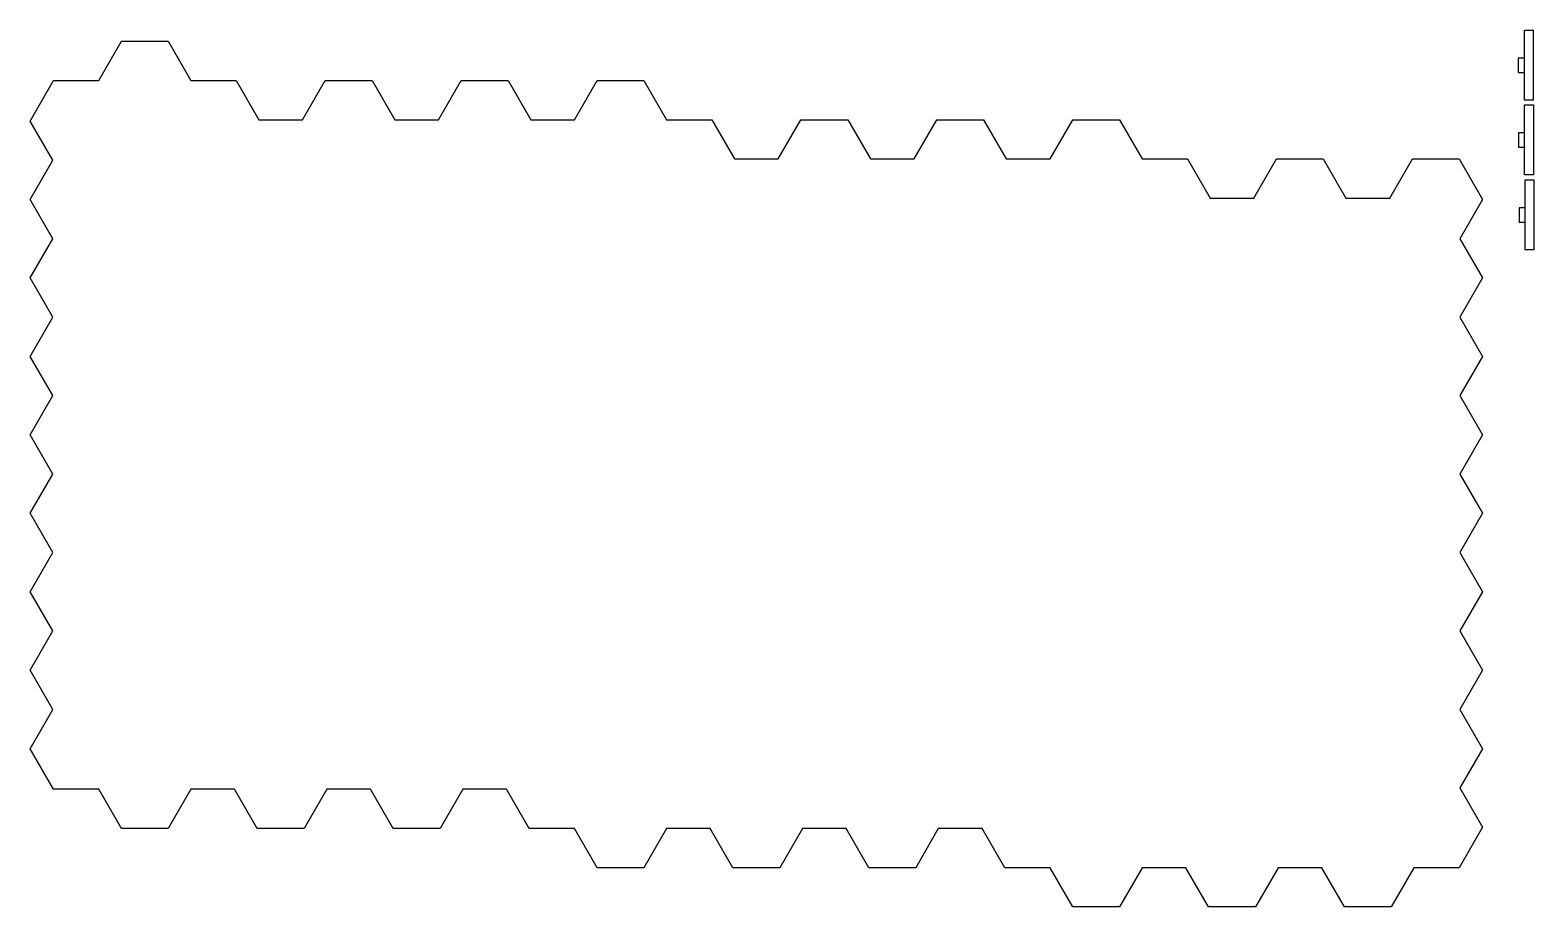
# Model space of a CAD drawing. Header units: inches. Extents: x 0.2 to 17.4, y 1.8 to 11.8.
import ezdxf

# ---------------------------------------------------------------- set-up
doc = ezdxf.new("R2010")
doc.units = ezdxf.units.IN
doc.header["$MEASUREMENT"] = 0

msp = doc.modelspace()

# ---------------------------------------------------------------- linework, layer by layer
at = {"color": 7, "linetype": 'Continuous'}
for p, q in [((1, 11.265), (1.259, 11.713)), ((1.259, 11.713), (1.794, 11.713)), ((1.794, 11.713), (2.053, 11.265)), ((17.3, 11.041), (17.3, 11.841)), ((17.3, 11.841), (17.4, 11.841)), ((17.4, 11.841), (17.4, 11.041)), ((17.295, 11.521), (17.23, 11.521)), ((17.23, 11.521), (17.23, 11.356)), ((17.23, 11.356), (17.305, 11.356)), ((0.214, 10.801), (0.482, 11.265)), ((0.482, 11.265), (1, 11.265)), ((2.053, 11.265), (2.571, 11.265)), ((2.571, 11.265), (2.83, 10.816)), ((3.33, 10.816), (3.589, 11.265)), ((3.589, 11.265), (4.125, 11.265)), ((4.125, 11.265), (4.384, 10.816)), ((4.884, 10.816), (5.143, 11.265)), ((5.143, 11.265), (5.679, 11.265)), ((5.679, 11.265), (5.938, 10.816)), ((6.438, 10.816), (6.697, 11.265)), ((6.697, 11.265), (7.232, 11.265)), ((7.232, 11.265), (7.491, 10.816)), ((17.4, 11.041), (17.3, 11.041)), ((17.303, 10.188), (17.303, 10.988)), ((17.303, 10.988), (17.403, 10.988)), ((17.403, 10.988), (17.403, 10.188)), ((0.473, 10.352), (0.214, 10.801)), ((2.83, 10.816), (3.33, 10.816)), ((4.384, 10.816), (4.884, 10.816)), ((5.938, 10.816), (6.438, 10.816)), ((7.491, 10.816), (8.009, 10.816)), ((8.009, 10.816), (8.268, 10.368)), ((8.768, 10.368), (9.027, 10.816)), ((9.027, 10.816), (9.563, 10.816)), ((9.563, 10.816), (9.822, 10.368)), ((10.322, 10.368), (10.581, 10.816)), ((10.581, 10.816), (11.117, 10.816)), ((11.117, 10.816), (11.376, 10.368)), ((11.876, 10.368), (12.135, 10.816)), ((12.135, 10.816), (12.67, 10.816)), ((12.67, 10.816), (12.929, 10.368)), ((17.298, 10.668), (17.233, 10.668)), ((17.233, 10.668), (17.233, 10.503)), ((17.233, 10.503), (17.308, 10.503)), ((0.214, 9.904), (0.473, 10.352)), ((8.268, 10.368), (8.768, 10.368)), ((9.822, 10.368), (10.322, 10.368)), ((11.376, 10.368), (11.876, 10.368)), ((12.929, 10.368), (13.447, 10.368)), ((13.447, 10.368), (13.706, 9.919)), ((14.206, 9.919), (14.465, 10.368)), ((14.465, 10.368), (15.001, 10.368)), ((15.001, 10.368), (15.26, 9.919)), ((15.76, 9.919), (16.019, 10.368)), ((16.019, 10.368), (16.555, 10.368)), ((16.555, 10.368), (16.822, 9.904)), ((17.403, 10.188), (17.303, 10.188)), ((17.309, 9.329), (17.309, 10.129)), ((17.309, 10.129), (17.409, 10.129)), ((17.409, 10.129), (17.409, 9.329)), ((0.473, 9.456), (0.214, 9.904)), ((13.706, 9.919), (14.206, 9.919)), ((15.26, 9.919), (15.76, 9.919)), ((16.822, 9.904), (16.563, 9.456)), ((17.304, 9.809), (17.239, 9.809)), ((17.239, 9.809), (17.239, 9.644)), ((17.239, 9.644), (17.314, 9.644)), ((0.214, 9.007), (0.473, 9.456)), ((16.563, 9.456), (16.822, 9.007)), ((17.409, 9.329), (17.309, 9.329)), ((0.473, 8.559), (0.214, 9.007)), ((16.822, 9.007), (16.563, 8.559)), ((0.214, 8.11), (0.473, 8.559)), ((16.563, 8.559), (16.822, 8.11)), ((0.473, 7.662), (0.214, 8.11)), ((16.822, 8.11), (16.563, 7.662)), ((0.214, 7.213), (0.473, 7.662)), ((16.563, 7.662), (16.822, 7.213)), ((0.473, 6.764), (0.214, 7.213)), ((16.822, 7.213), (16.563, 6.764)), ((0.214, 6.316), (0.473, 6.764)), ((16.563, 6.764), (16.822, 6.316)), ((0.473, 5.867), (0.214, 6.316)), ((16.822, 6.316), (16.563, 5.867)), ((0.214, 5.419), (0.473, 5.867)), ((16.563, 5.867), (16.822, 5.419)), ((0.473, 4.971), (0.214, 5.419)), ((16.822, 5.419), (16.563, 4.971)), ((0.214, 4.522), (0.473, 4.971)), ((16.563, 4.971), (16.822, 4.522)), ((0.473, 4.074), (0.214, 4.522)), ((16.822, 4.522), (16.563, 4.074)), ((0.214, 3.625), (0.473, 4.074)), ((16.563, 4.074), (16.822, 3.625)), ((0.482, 3.161), (0.214, 3.625)), ((16.822, 3.625), (16.563, 3.176)), ((1, 3.161), (0.482, 3.161)), ((1.259, 2.712), (1, 3.161)), ((2.053, 3.161), (1.794, 2.712)), ((2.553, 3.161), (2.053, 3.161)), ((2.812, 2.712), (2.553, 3.161)), ((3.607, 3.161), (3.348, 2.712)), ((4.107, 3.161), (3.607, 3.161)), ((4.366, 2.712), (4.107, 3.161)), ((5.161, 3.161), (4.902, 2.712)), ((5.661, 3.161), (5.161, 3.161)), ((5.92, 2.712), (5.661, 3.161)), ((16.563, 3.176), (16.822, 2.728)), ((1.794, 2.712), (1.259, 2.712)), ((3.348, 2.712), (2.812, 2.712)), ((4.902, 2.712), (4.366, 2.712)), ((6.438, 2.712), (5.92, 2.712)), ((6.697, 2.264), (6.438, 2.712)), ((7.491, 2.712), (7.232, 2.264)), ((7.991, 2.712), (7.491, 2.712)), ((8.25, 2.264), (7.991, 2.712)), ((9.045, 2.712), (8.786, 2.264)), ((9.545, 2.712), (9.045, 2.712)), ((9.804, 2.264), (9.545, 2.712)), ((10.599, 2.712), (10.34, 2.264)), ((11.099, 2.712), (10.599, 2.712)), ((11.358, 2.264), (11.099, 2.712)), ((16.822, 2.728), (16.555, 2.264)), ((7.232, 2.264), (6.697, 2.264)), ((8.786, 2.264), (8.25, 2.264)), ((10.34, 2.264), (9.804, 2.264)), ((11.876, 2.264), (11.358, 2.264)), ((12.135, 1.815), (11.876, 2.264)), ((12.929, 2.264), (12.67, 1.815)), ((13.429, 2.264), (12.929, 2.264)), ((13.688, 1.815), (13.429, 2.264)), ((14.483, 2.264), (14.224, 1.815)), ((14.983, 2.264), (14.483, 2.264)), ((15.242, 1.815), (14.983, 2.264)), ((16.037, 2.264), (15.778, 1.815)), ((16.555, 2.264), (16.037, 2.264)), ((12.67, 1.815), (12.135, 1.815)), ((14.224, 1.815), (13.688, 1.815)), ((15.778, 1.815), (15.242, 1.815))]:
    msp.add_line(p, q, dxfattribs=at)

doc.saveas('drawing.dxf')
